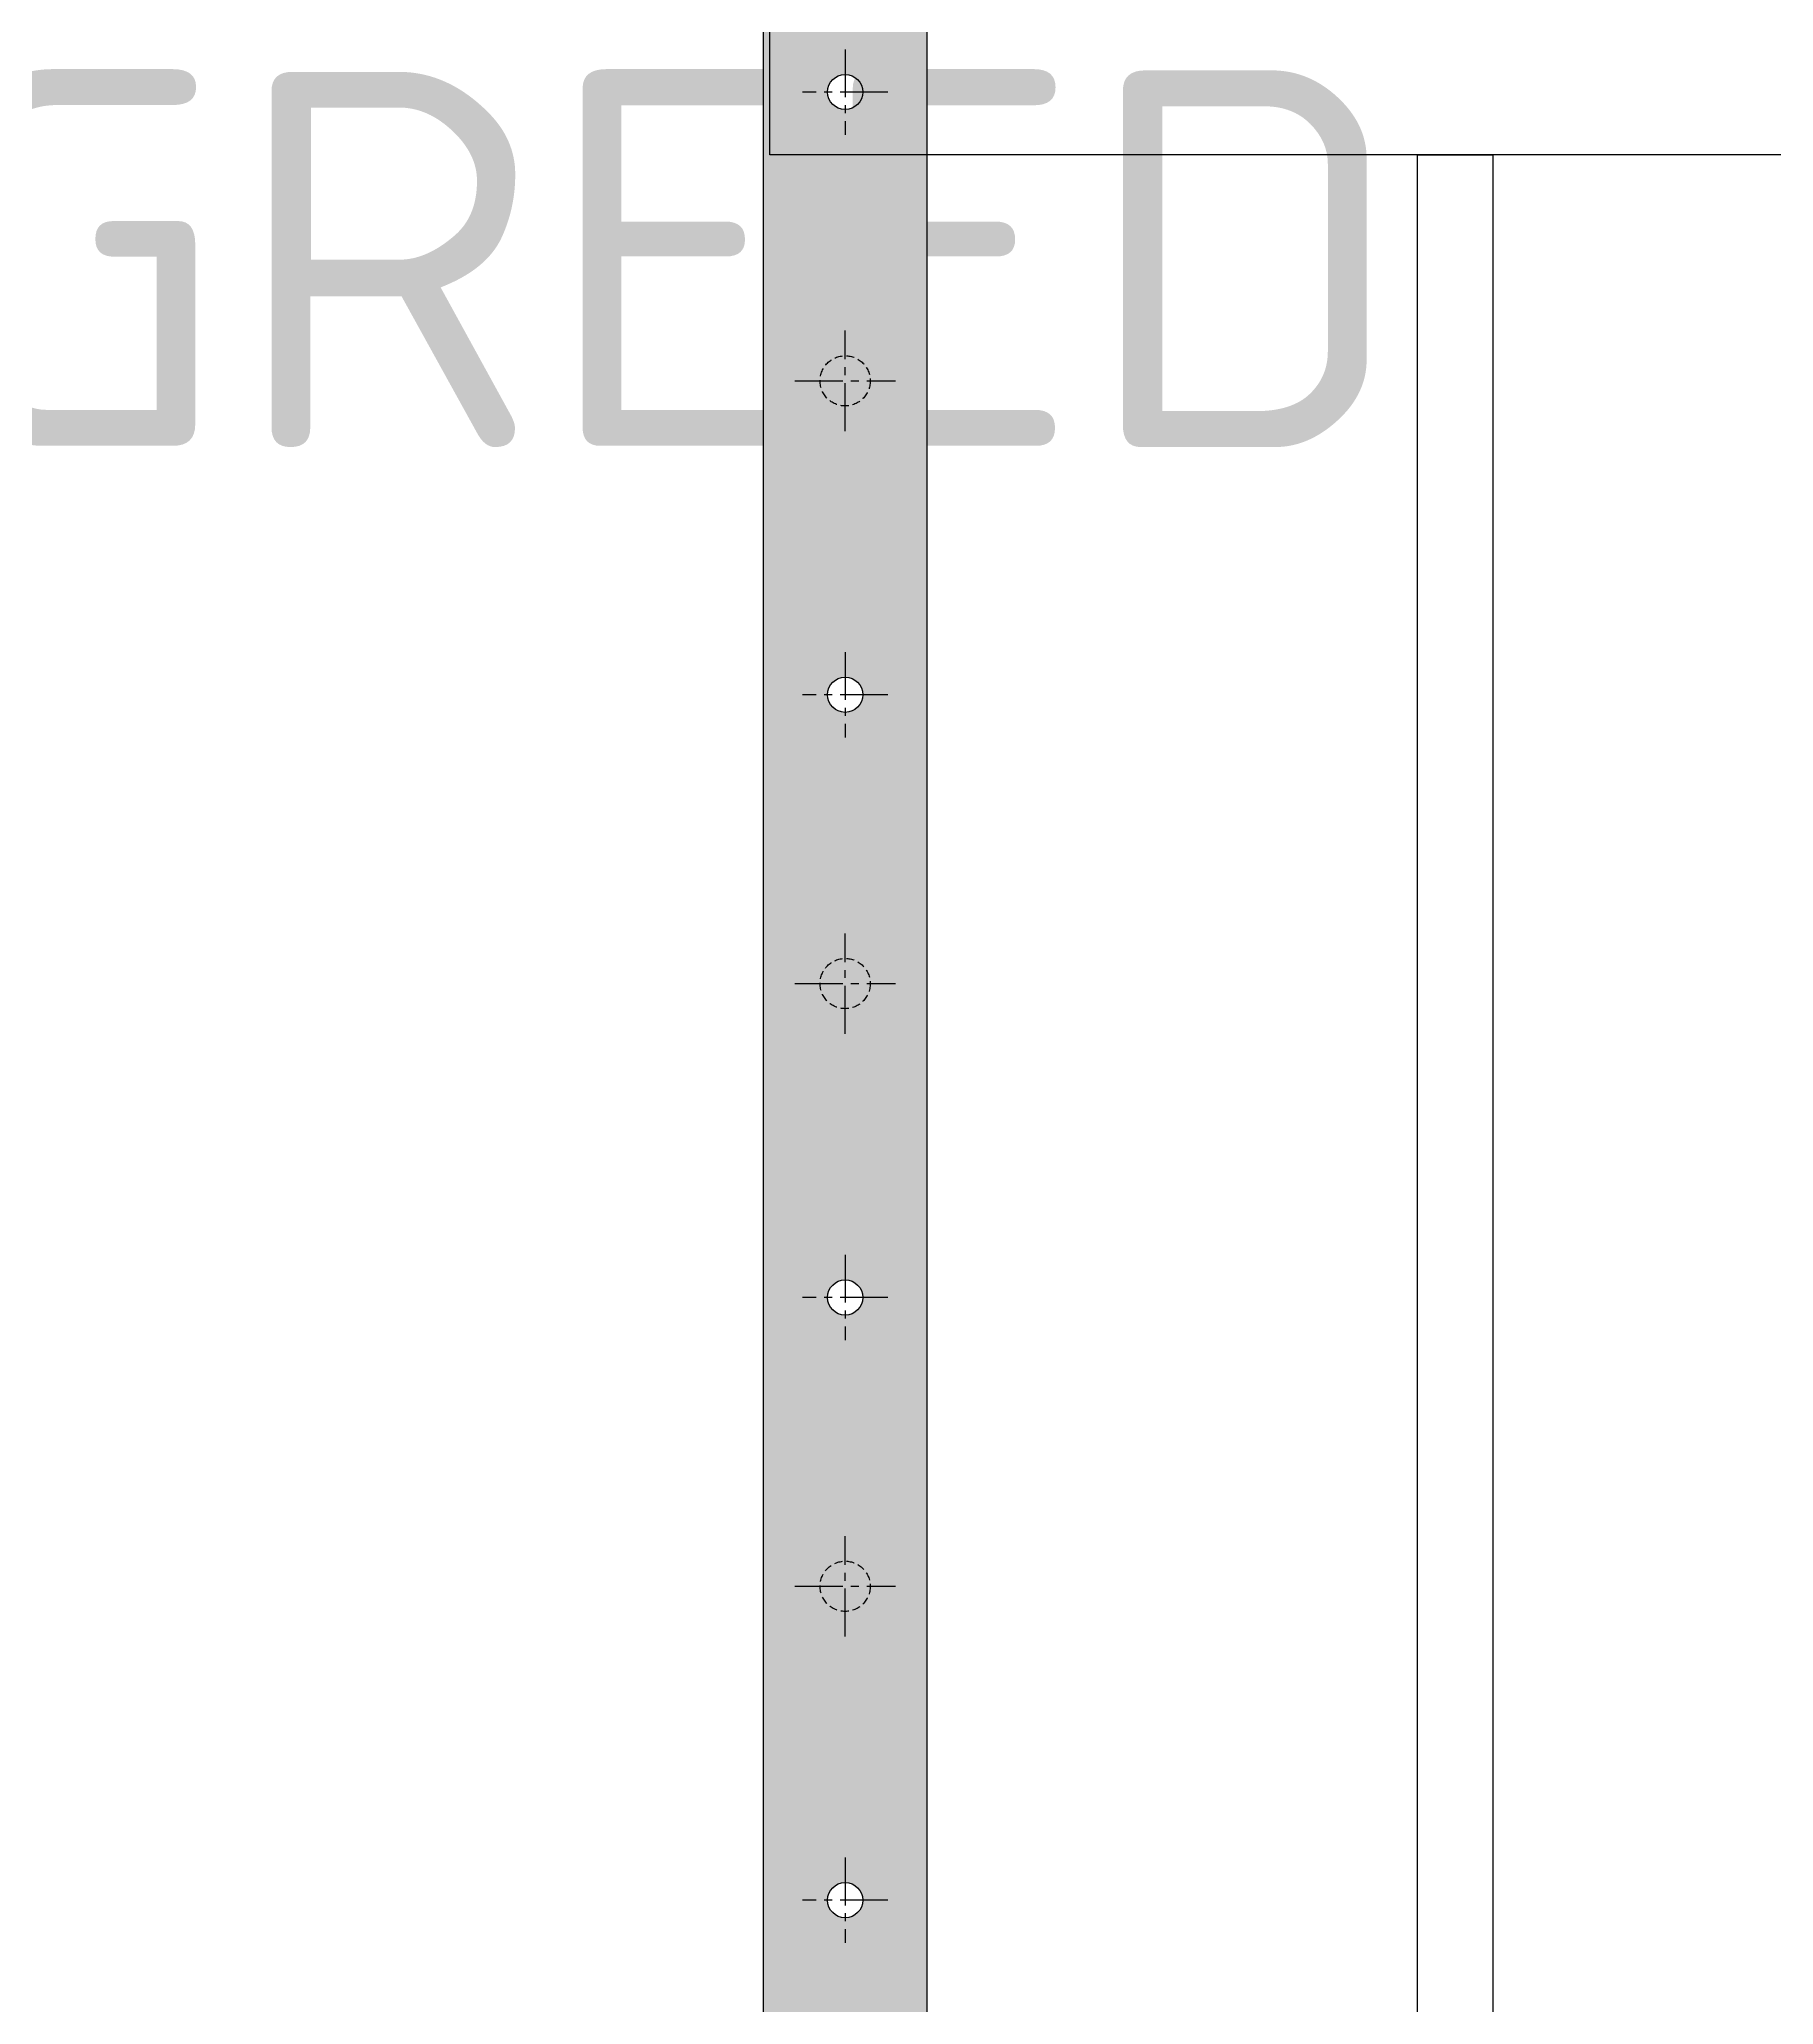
# Model space of a CAD drawing. Header units: millimetres. Extents: x -272986 to 200319, y -34579 to 49604.
# Drawn here: x -29551 to -28860, y 7386 to 8169 of the extents above; entities that cross this region are included whole.
import ezdxf
from ezdxf import colors
from ezdxf.entities.mleader import LeaderData, LeaderLine
from ezdxf.math import Vec2, Vec3

# ---------------------------------------------------------------- set-up
doc = ezdxf.new("R2010")
doc.units = ezdxf.units.MM
for name, pattern in [('CENTER2', [28.575000000000003, 19.05, -3.175, 3.175, -3.175]), ('HIDDEN', [9.524999999999999, 6.35, -3.175]), ('HIDDEN2', [4.762499999999999, 3.175, -1.5875])]:
    doc.linetypes.add(name, pattern=pattern)
doc.layers.get('Defpoints').update_dxf_attribs({"color": 9})
for name, color, linetype in [('X 0001 M', 7, 'Continuous'), ('X 1001 M', 8, 'HIDDEN2'), ('X 2001 M', 1, 'CENTER2'), ('X 3001 D', 5, 'Continuous'), ('X 4001 T', 7, 'Continuous'), ('X 5001 H', 8, 'Continuous'), ('X 5199 H - Ladder', 255, 'Continuous')]:
    doc.layers.add(name, color=color, linetype=linetype)
doc.styles.add('BIT STD. 2.5', font='isocpeur.ttf', dxfattribs={"height": 2.5})
doc.styles.add('BIT STD. 3.0', font='isocpeur.ttf', dxfattribs={"height": 2.5})
doc.dimstyles.new('BIT STD. 2.5', dxfattribs={"dimtxt": 2.5, "dimasz": 2.5, "dimexe": 1, "dimexo": 0.75, "dimgap": 1, "dimtad": 1, "dimdec": 0, "dimdsep": 46, "dimtxsty": 'BIT STD. 2.5', "dimcen": 0, "dimadec": 0, "dimazin": 0, "dimtfac": 1, "dimtdec": 0, "dimtmove": 0, "dimatfit": 3, "dimfxl": 1, "dimtfill": 1, "dimlwd": -1, "dimlwe": -1, "dimarcsym": 0})
doc.dimstyles.new('BIT STD. 3.0', dxfattribs={"dimtxt": 3, "dimasz": 3, "dimexe": 1, "dimexo": 0.75, "dimgap": 1, "dimtad": 1, "dimdec": 0, "dimdsep": 46, "dimtxsty": 'BIT STD. 3.0', "dimcen": 0, "dimadec": 0, "dimazin": 0, "dimtfac": 1, "dimtdec": 0, "dimtmove": 0, "dimatfit": 3, "dimfxl": 1, "dimtfill": 1, "dimlwd": -1, "dimlwe": -1, "dimarcsym": 0})

# ---------------------------------------------------------------- blocks, each defined once
blk = doc.blocks.new('*D32')
at = {"layer": 'Defpoints', "color": 0, "transparency": 16777216}
for p in [(-29510.67678410279, 8302.029233528097), (-27304.06413126659, 8302.0292335281), (-29510.67678410279, 7102.029233528097)]:
    blk.add_point(p, dxfattribs=at)
at = {"layer": 'X 3001 D', "color": 0, "transparency": 16777216}
for p, q in [((-29465.67678410279, 8302.029233528097), (-27244.06413126659, 8302.0292335281)), ((-27304.06413126659, 7252.029233528097), (-27304.06413126659, 8152.029233528098)), ((-29465.67678410279, 7102.029233528097), (-27244.06413126659, 7102.029233528097))]:
    blk.add_line(p, q, dxfattribs=at)
for points in [[(-27329.06413126659, 8152.029233528098), (-27279.06413126659, 8152.029233528098), (-27304.06413126659, 8302.0292335281)], [(-27329.06413126659, 7252.029233528097), (-27279.06413126659, 7252.029233528097), (-27304.06413126659, 7102.029233528097)]]:
    blk.add_solid(points, dxfattribs=at)
at = {"layer": 'X 3001 D', "color": 0, "transparency": 16777216, "insert": (-27439.06413126658, 7702.029233528105), "char_height": 150, "attachment_point": 5, "rotation": 90, "style": 'BIT STD. 2.5', "bg_fill": 3, "box_fill_scale": 1.1, "bg_fill_color": 256, "bg_fill_true_color": 13158600, "bg_fill_transparency": 0}
blk.add_mtext('1200', dxfattribs=at)
blk = doc.blocks.new('*U58')
at = {"layer": 'X 2001 M', "color": 0, "linetype": 'CENTER2', "transparency": 16777216}
blk.add_line((0, -122.9790510162248), (0, -72.73905101622483), dxfattribs=at)
blk = doc.blocks.new('Cage Hoop Side')
for p, q in [((-30, -25), (-30.00000000000728, 24.99999999999909)), ((777, 25), (-30, 25)), ((777, -25), (776.9999999999927, 24.99999999999909)), ((777, -25), (-30, -25))]:
    blk.add_line(p, q)
blk.add_circle((0, 0), 7)
at = {"layer": 'X 5001 H', "linetype": 'HIDDEN'}
blk.add_line((771, -25), (771, 24.99999999999909), dxfattribs=at)
at = {"layer": 'X 2001 M', "linetype": 'CENTER2'}
blk.add_blockref('*U58', (421, 97.85905101622484), dxfattribs=at)
blk = doc.blocks.new('Middle Cage')
blk.add_lwpolyline([(228, -2604.999999999998), (258, -2604.999999999998), (258, -3456.000000000005), (228, -3456.000000000005)], close=True)
blk.add_blockref('Cage Hoop Side', (0, -2579.999999999998))
blk = doc.blocks.new('GALV-LAD-STND-01 stringer hole side elev')
at = {"layer": 'X 0001 M'}
blk.add_circle((0, 0), 7, dxfattribs=at)
at = {"layer": 'X 2001 M'}
for p, q in [((0, 17), (0, -17)), ((17, 0), (-17, 0))]:
    blk.add_line(p, q, dxfattribs=at)
blk = doc.blocks.new('GALV-LAD-STND-01 rung side elev')
at = {"layer": 'X 5199 H - Ladder'}
h = blk.add_hatch(color=256, dxfattribs=at)
edge = h.paths.add_edge_path()
edge.add_arc((0, 0), 10, 0, 360)
at = {"layer": 'X 1001 M'}
blk.add_circle((0, 0), 10, dxfattribs=at)
at = {"layer": 'X 2001 M'}
for p, q in [((0, -20.00000000000045), (0, 19.99999999999955)), ((-20, 0), (20, 0))]:
    blk.add_line(p, q, dxfattribs=at)
blk = doc.blocks.new('GALV-LAD-STND-01 2.00 ladder side elev')
at = {"layer": 'X 5199 H - Ladder'}
h = blk.add_hatch(color=256, dxfattribs=at)
h.paths.add_polyline_path([(200, 60), (265, 60), (265, -2509.999999999999), (200, -2509.999999999999)])
edge = h.paths.add_edge_path(flags=16)
edge.add_arc((232.5, -14.99999999999955), 7, 0, 360)
edge = h.paths.add_edge_path(flags=16)
edge.add_line((249.5, -14.99999999999955), (215.5, -14.99999999999955))
edge = h.paths.add_edge_path(flags=16)
edge.add_line((232.5, 2.000000000000455), (232.5, -31.99999999999955))
edge = h.paths.add_edge_path(flags=16)
edge.add_arc((232.5, -89.99999999999955), 7, 0, 360)
edge = h.paths.add_edge_path(flags=16)
edge.add_line((249.5, -89.99999999999955), (215.5, -89.99999999999955))
edge = h.paths.add_edge_path(flags=16)
edge.add_line((232.5, -72.99999999999955), (232.5, -106.9999999999995))
edge = h.paths.add_edge_path(flags=16)
edge.add_arc((232.5, -329.9999999999991), 7, 0, 360)
edge = h.paths.add_edge_path(flags=16)
edge.add_line((249.5, -329.9999999999991), (215.5, -329.9999999999991))
edge = h.paths.add_edge_path(flags=16)
edge.add_line((232.5, -312.9999999999991), (232.5, -346.9999999999991))
edge = h.paths.add_edge_path(flags=16)
edge.add_arc((232.5, -569.9999999999991), 7, 0, 360)
edge = h.paths.add_edge_path(flags=16)
edge.add_line((249.5, -569.9999999999991), (215.5, -569.9999999999991))
edge = h.paths.add_edge_path(flags=16)
edge.add_line((232.5, -552.9999999999991), (232.5, -586.9999999999991))
edge = h.paths.add_edge_path(flags=16)
edge.add_arc((232.5, -809.9999999999991), 7, 0, 360)
edge = h.paths.add_edge_path(flags=16)
edge.add_line((249.5, -809.9999999999991), (215.5, -809.9999999999991))
edge = h.paths.add_edge_path(flags=16)
edge.add_line((232.5, -792.9999999999991), (232.5, -826.9999999999991))
edge = h.paths.add_edge_path(flags=16)
edge.add_arc((232.5, -1049.999999999999), 7, 0, 360)
edge = h.paths.add_edge_path(flags=16)
edge.add_line((249.5, -1049.999999999999), (215.5, -1049.999999999999))
edge = h.paths.add_edge_path(flags=16)
edge.add_line((232.5, -1032.999999999999), (232.5, -1066.999999999999))
edge = h.paths.add_edge_path(flags=16)
edge.add_arc((232.5, -1289.999999999999), 7, 0, 360)
edge = h.paths.add_edge_path(flags=16)
edge.add_line((249.5, -1289.999999999999), (215.5, -1289.999999999999))
edge = h.paths.add_edge_path(flags=16)
edge.add_line((232.5, -1272.999999999999), (232.5, -1306.999999999999))
edge = h.paths.add_edge_path(flags=16)
edge.add_arc((232.5, -1529.999999999999), 7, 0, 360)
edge = h.paths.add_edge_path(flags=16)
edge.add_line((249.5, -1529.999999999999), (215.5, -1529.999999999999))
edge = h.paths.add_edge_path(flags=16)
edge.add_line((232.5, -1512.999999999999), (232.5, -1546.999999999999))
edge = h.paths.add_edge_path(flags=16)
edge.add_arc((232.5, -1769.999999999999), 7, 0, 360)
edge = h.paths.add_edge_path(flags=16)
edge.add_line((249.5, -1769.999999999999), (215.5, -1769.999999999999))
edge = h.paths.add_edge_path(flags=16)
edge.add_line((232.5, -1752.999999999999), (232.5, -1786.999999999999))
edge = h.paths.add_edge_path(flags=16)
edge.add_arc((232.5, -2009.999999999999), 7, 0, 360)
edge = h.paths.add_edge_path(flags=16)
edge.add_line((249.5, -2009.999999999999), (215.5, -2009.999999999999))
edge = h.paths.add_edge_path(flags=16)
edge.add_line((232.5, -1992.999999999999), (232.5, -2026.999999999999))
edge = h.paths.add_edge_path(flags=16)
edge.add_arc((232.5, -2429.999999999999), 7, 0, 360)
edge = h.paths.add_edge_path(flags=16)
edge.add_line((249.5, -2429.999999999999), (215.5, -2429.999999999999))
edge = h.paths.add_edge_path(flags=16)
edge.add_line((232.5, -2412.999999999999), (232.5, -2446.999999999999))
edge = h.paths.add_edge_path(flags=16)
edge.add_arc((232.5, -2484.999999999999), 7, 0, 360)
edge = h.paths.add_edge_path(flags=16)
edge.add_line((249.5, -2484.999999999999), (215.5, -2484.999999999999))
edge = h.paths.add_edge_path(flags=16)
edge.add_line((232.5, -2467.999999999999), (232.5, -2501.999999999999))
at = {"layer": 'X 0001 M'}
blk.add_lwpolyline([(200, 60), (265, 60), (265, -2509.999999999999), (200, -2509.999999999999)], close=True, dxfattribs=at)
for name, p in [('GALV-LAD-STND-01 stringer hole side elev', (232.5, -809.9999999999991)), ('GALV-LAD-STND-01 rung side elev', (232.5, -924.9999999999991)), ('GALV-LAD-STND-01 stringer hole side elev', (232.5, -1049.999999999999)), ('GALV-LAD-STND-01 rung side elev', (232.5, -1164.999999999999)), ('GALV-LAD-STND-01 stringer hole side elev', (232.5, -1289.999999999999)), ('GALV-LAD-STND-01 rung side elev', (232.5, -1404.999999999999)), ('GALV-LAD-STND-01 stringer hole side elev', (232.5, -1529.999999999999))]:
    blk.add_blockref(name, p, dxfattribs=at)
blk = doc.blocks.new('_Dot')
at = {"color": 0, "linetype": 'ByBlock', "lineweight": -2}
blk.add_line((-0.5, 0), (-1, 0), dxfattribs=at)
at = {"color": 0, "linetype": 'ByBlock', "const_width": 0.5}
blk.add_lwpolyline([(-0.25, 0, 1), (0.25, 0, 1)], format="xyb", close=True, dxfattribs=at)
blk = doc.blocks.new('*D312')
at = {"layer": 'Defpoints', "color": 0, "transparency": 16777216}
for p in [(-28333.12225586301, 9572.029233528097), (-28227.58609450716, 9572.029233528097), (-33887.25192663548, 1987.029233528126)]:
    blk.add_point(p, dxfattribs=at)
at = {"layer": 'X 3001 D', "color": 0, "transparency": 16777216}
blk.add_line((-28288.12225586301, 9572.029233528097), (-27406.29005085096, 9572.029233528097), dxfattribs=at)
at = {"layer": 'X 3001 D', "color": 0, "transparency": 16777216, "insert": (-27786.93807267906, 9708.615181686351), "char_height": 150, "attachment_point": 5, "style": 'BIT STD. 3.0', "bg_fill": 3, "box_fill_scale": 1.1, "bg_fill_color": 256, "bg_fill_true_color": 13158600, "bg_fill_transparency": 0}
blk.add_mtext('{\\fArial|b0|i0|c0|p34;▼}7.585m', dxfattribs=at)

msp = doc.modelspace()

# ---------------------------------------------------------------- dimensions: what is measured, and where the dimension line sits
at = {"layer": 'X 3001 D', "color": 252}
dim = msp.add_linear_dim(base=(-27304.06413126659, 8302.0292335281), p1=(-29510.67678410278, 7102.029233528094), p2=(-29510.67678410278, 8302.029233528094), angle=90, dimstyle='BIT STD. 2.5', dxfattribs=at)
dim.commit()
dim.dimension.update_dxf_attribs({"geometry": '*D32', "text_midpoint": (-27439.06413126658, 7702.029233528105)})

# ---------------------------------------------------------------- next in the draw order: block references
msp.add_blockref('Middle Cage', (-29229.67676430949, 10728.02923352809))
at = {"layer": 'X 0001 M'}
msp.add_blockref('GALV-LAD-STND-01 2.00 ladder side elev', (-29462.17676430949, 8958.029233528094), dxfattribs=at)

# ---------------------------------------------------------------- next in the draw order: leaders
at = {"layer": 'X 4001 T'}
ml = msp.add_multileader_mtext('Standard', dxfattribs=at)
ml.set_content('{\\LINTERNAL} GALVANISED CAGED LADDER - {\\C1;LOCATION TO BE AGREED} ', color=256, style='BIT STD. 2.5')
ml.set_leader_properties(color=150)
ml.set_arrow_properties(name='DOT')
ml.build(insert=Vec2(0, 0))
ml.multileader.update_dxf_attribs({"text_left_attachment_type": 2, "text_right_attachment_type": 2, "dogleg_length": 3, "arrow_head_size": 150, "scale": 60})
ctx = ml.context
ctx.base_point, ctx.scale, ctx.char_height, ctx.arrow_head_size, ctx.landing_gap_size, ctx.plane_origin = Vec3(-35461.97401534186, 7831.663223992597), 60, 150, 150, 60, Vec3(-37388.9234871572, 4659.836942616159)
ctx.left_attachment, ctx.right_attachment = 2, 2
notes = []
notes.append((ctx, [(1, (1, 1, 0), (-35752.07660793861, 7831.663223992597), (1, 0), 290.1025925967454, [(0, [(-37399.49162904853, 7836.571965343524)], 0, [])])]))
ctx.mtext.insert, ctx.mtext.width, ctx.mtext.defined_height, ctx.mtext.flow_direction = Vec3(-35401.97401534187, 8156.663223992597), 3063.113175745335, 1596.905618155986, 5
for ctx, leaders in notes:
    for number, flags, end, landing, length, lines in leaders:
        leader = LeaderData()
        leader.index, (leader.has_last_leader_line, leader.has_dogleg_vector, leader.attachment_direction) = number, flags
        leader.last_leader_point, leader.dogleg_vector, leader.dogleg_length = Vec3(end), Vec3(landing), length
        for number, points, colour, breaks in lines:
            line = LeaderLine()
            line.index, line.vertices, line.color, line.breaks = number, Vec3.list(points), colors.encode_raw_color(colour), breaks
            leader.lines.append(line)
        ctx.leaders.append(leader)

# ---------------------------------------------------------------- next in the draw order: dimensions: what is measured, and where the dimension line sits
at = {"layer": 'X 3001 D'}
dim = msp.add_ordinate_dim(feature_location=(-28333.12225586301, 9572.029233528097), offset=(105.53616135584889, 0), dtype=0, origin=(-33887.25192663548, 1987.029233528126), text='{\\fArial|b0|i0|c0|p34;▼}<>', dimstyle='BIT STD. 3.0', override={"dimdec": 3, "dimlfac": 0.001, "dimzin": 0, "dimpost": 'm'}, dxfattribs=at)
dim.commit()
dim.dimension.update_dxf_attribs({"geometry": '*D312', "text_midpoint": (-27786.93807267906, 9708.615181686351)})

doc.saveas('drawing.dxf')
